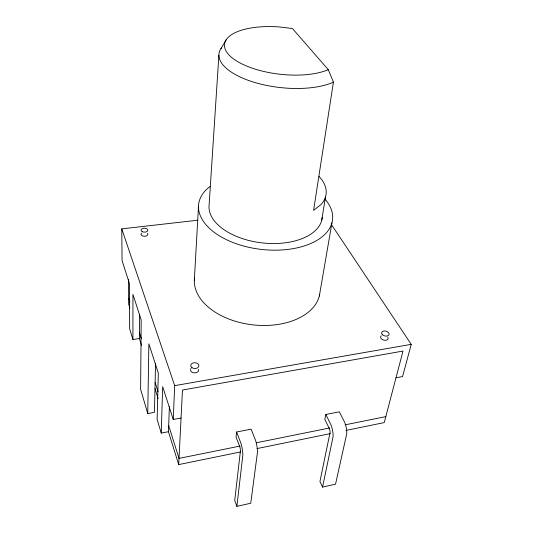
<?xml version="1.0" encoding="UTF-8"?>
<svg xmlns="http://www.w3.org/2000/svg" width="533" height="533" viewBox="0 0 533 533"><rect width="100%" height="100%" fill="white"/><g stroke="black" fill="none" stroke-linecap="round" stroke-linejoin="round"><path stroke-width="0.8" d="M139.553 314.217L139.386 338.535L132.91 339.534L132.944 294.376L141.192 319.987L140.612 389.29L147.748 413.588L154.443 412.362L155.563 363.386M147.748 413.588L148.867 343.805L158.321 373.16L157.128 419.471L161.246 433.076L168.441 431.703L169.394 406.659M161.246 433.076L162.665 386.645L173.245 419.471L181.053 418.012M173.245 419.471L174.684 385.645L121.771 228.87L197.836 220.209M240.689 451.924L178.702 464.596L182.473 390.023L403.021 351.054L384.24 422.596L345.904 430.431M194.318 280.371L198.496 206.271M218.89 55.252L208.996 206.791A56.924 31.753 6.5 0 0 261.097 242.775A56.924 31.753 6.5 0 0 321.632 220.722L325.536 196.79M236.625 432.003L236.066 437.087L239.843 446.927A3.891 0.933 79.5 0 1 240.436 450.758L234.733 500.407L236.872 506.35L250.75 503.232L257.479 452.211A11.739 3.011 79.3 0 0 255.64 440.564L251.09 429.165L236.625 432.003L241.009 443.509A11.806 2.838 79.5 0 1 242.835 455.222L236.872 506.35M328.215 69.603L327.702 69.903A58.264 23.525 6.5 0 1 230.989 56.864A58.264 23.525 6.5 0 1 278.952 26.91L292.45 28.535L328.215 69.596L333.438 82.069L313.584 210.402L321.212 204.359A58.09 31.061 6.5 0 0 319.047 176.43M319.347 295.995L331.959 222.781M325.836 414.481L324.837 419.484L329.447 428.799A3.758 1.273 78 0 1 330.067 432.49L319.947 481.459L322.552 487.089L335.537 484.171L346.73 433.849A11.34 4.004 77.8 0 0 344.831 422.629L339.334 411.836L325.836 414.481L331.193 425.367A11.4 3.858 78 0 1 333.085 436.654L322.552 487.089M331.286 224.32L411.229 344.351L402.575 376.565L395.999 377.797M220.962 48.556L226.292 39.682M333.438 82.069L332.872 82.415A64.233 26.55 6.5 0 1 252.935 81.915A64.233 26.55 6.5 0 1 221.781 47.43M256.999 448.593L330.407 433.595M240.077 446.054L179.015 458.393L168.675 425.521M256.36 442.77L329.634 427.966M345.104 424.841L385.812 416.613M174.684 385.645L411.229 344.351M128.64 298.2L129.879 302.124M139.426 332.499L141.398 338.775M155.13 382.441L158.061 391.768M129.892 308.087L128.66 304.15L128.58 279.399M139.386 338.535L141.591 345.617M154.99 388.57L158.148 398.691M168.441 431.703L178.702 464.596M132.91 339.534L129.639 328.734L129.532 283.789L122.057 260.59L121.771 228.87M319.7 294.429A63.16 39.715 6.5 0 1 251.023 324.644A63.16 39.715 6.5 0 1 194.505 277.986M147.428 233.394A3.391 1.972 0.8 0 1 146.468 235.866A3.391 1.972 0.8 0 1 142.111 235.699A3.391 1.972 0.8 0 1 141.571 233.174M387.738 337.129A3.818 2.472 14.7 0 1 386.525 340.094A3.818 2.472 14.7 0 1 381.715 339.115A3.818 2.472 14.7 0 1 381.275 335.817M198.476 369.302A4.071 2.905 2.3 0 1 195.071 372.867A4.071 2.905 2.3 0 1 190.481 369.882M190.627 369.129A4.071 2.905 2.3 0 1 191.041 368.443M322.258 217.444A56.924 31.753 6.5 0 1 321.845 219.916M325.323 199.495A67.398 37.616 6.5 0 1 305.609 245.486A67.398 37.616 6.5 0 1 219.096 235.653A67.398 37.616 6.5 0 1 210.175 186.397M142.624 231.822A3.405 1.965 0.8 0 0 147.861 230.309A3.405 1.965 0.8 0 0 142.897 228.417A3.405 1.965 0.8 0 0 142.624 231.822M382.501 334.751A3.838 2.472 14.6 0 0 388.91 334.904A3.838 2.472 14.6 0 0 384.673 330.96A3.838 2.472 14.6 0 0 382.501 334.751M191.933 367.61A4.084 2.898 2.4 0 0 198.762 366.444A4.084 2.898 2.4 0 0 193.752 362.793A4.084 2.898 2.4 0 0 191.933 367.61"/></g></svg>
